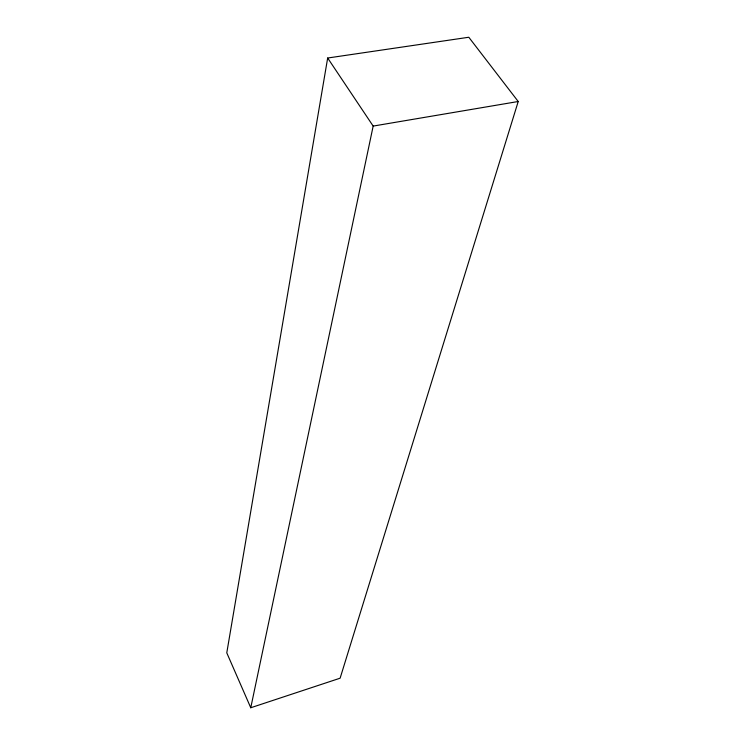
<?xml version="1.0" encoding="UTF-8"?>
<svg xmlns="http://www.w3.org/2000/svg" width="745" height="745" viewBox="0 0 745 745"><rect width="100%" height="100%" fill="white"/><g stroke="black" fill="none" stroke-linecap="round" stroke-linejoin="round"><path stroke-width="1.12" d="M327.67 58.017L226.778 652.853L250.758 707.75L340.12 678.192L518.222 101.506L468.801 37.25L327.67 58.017L373.171 126.082L250.758 707.75M373.171 126.082L518.222 101.506"/></g></svg>
